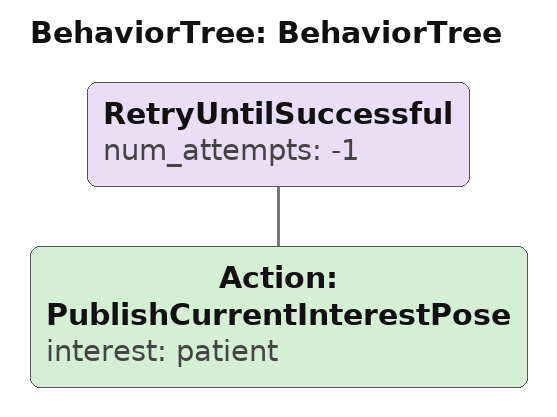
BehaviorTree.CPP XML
<?xml version="1.0"?>
<root main_tree_to_execute="BehaviorTree">
    <BehaviorTree ID="BehaviorTree">
        <RetryUntilSuccessful num_attempts="-1">
            <Action ID="PublishCurrentInterestPose" interest="patient"/>
        </RetryUntilSuccessful>
    </BehaviorTree>
</root>
